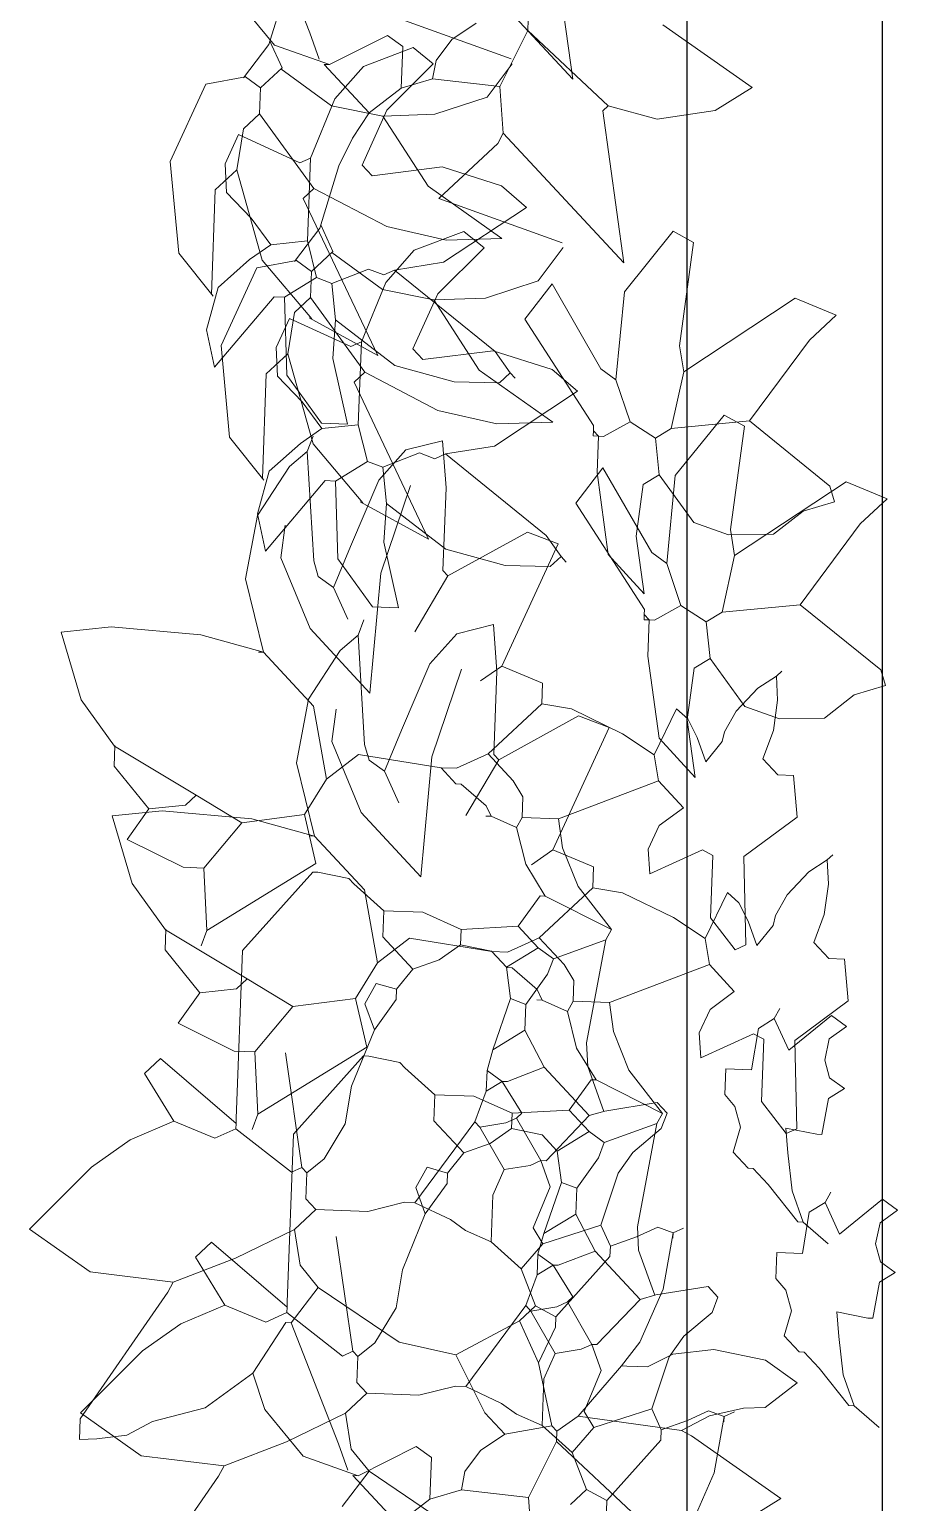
# Model space of a CAD drawing. Header units: millimetres. Extents: x 2667 to 2848, y -1 to 1765.
# Drawn here: x 2814.565 to 2815.009, y 1727.381 to 1728.135 of the extents above; entities that cross this region are included whole.
import ezdxf

# ---------------------------------------------------------------- set-up
doc = ezdxf.new("R2010")
doc.units = ezdxf.units.MM
doc.layers.add('PROIEZIONI', color=145, linetype='Continuous')
doc.layers.add('VERDE_giardino', color=74, linetype='Continuous', lineweight=9)

msp = doc.modelspace()

# ---------------------------------------------------------------- linework, layer by layer
at = {"layer": 'PROIEZIONI'}
for p, q in [((2814.90139, 1744.90356), (2814.90139, 1727.16743)), ((2815.00139, 1744.90356), (2815.00139, 1727.16743)), ((2814.90139, 1736.7425), (2814.90139, 1719.00637)), ((2815.00139, 1736.7425), (2815.00139, 1719.00637))]:
    msp.add_line(p, q, dxfattribs=at)
at = {"layer": 'VERDE_giardino'}
for p, q in [((2814.68427, 1728.19495), (2814.70855, 1728.13303)), ((2814.84312, 1728.10932), (2814.83231, 1728.18704)), ((2814.78147, 1728.17563), (2814.84312, 1728.10932)), ((2814.6974, 1728.15891), (2814.68756, 1728.1271)), ((2814.69047, 1728.12679), (2814.67091, 1728.15065)), ((2814.81157, 1728.11968), (2814.74841, 1728.14233)), ((2814.79365, 1728.13789), (2814.78121, 1728.12957)), ((2814.80575, 1728.10561), (2814.82005, 1728.13427)), ((2814.82005, 1728.13427), (2814.82025, 1728.13958)), ((2814.82005, 1728.13427), (2814.86111, 1728.09563)), ((2814.88916, 1728.13706), (2814.93484, 1728.10508)), ((2814.68756, 1728.1271), (2814.67468, 1728.11002)), ((2814.6881, 1728.12884), (2814.69434, 1728.11512)), ((2814.71858, 1728.11674), (2814.69047, 1728.12679)), ((2814.70855, 1728.13303), (2814.71337, 1728.11959)), ((2814.71858, 1728.11674), (2814.74831, 1728.13158)), ((2814.74831, 1728.13158), (2814.75606, 1728.12599)), ((2814.78121, 1728.12957), (2814.77316, 1728.1189)), ((2814.76135, 1728.12546), (2814.73596, 1728.11587)), ((2814.75606, 1728.12599), (2814.75529, 1728.10479)), ((2814.77166, 1728.11713), (2814.76135, 1728.12546)), ((2814.77316, 1728.1189), (2814.77139, 1728.10951)), ((2814.69434, 1728.11512), (2814.68336, 1728.1049)), ((2814.71961, 1728.09571), (2814.69375, 1728.11469)), ((2814.71592, 1728.11684), (2814.73891, 1728.09212)), ((2814.71592, 1728.11684), (2814.71858, 1728.11674)), ((2814.73596, 1728.11587), (2814.72131, 1728.09934)), ((2814.74791, 1728.0935), (2814.77166, 1728.11713)), ((2814.79923, 1728.10012), (2814.81207, 1728.11716)), ((2814.65542, 1728.10677), (2814.63709, 1728.06714)), ((2814.65542, 1728.10677), (2814.6756, 1728.11049)), ((2814.6756, 1728.11049), (2814.68336, 1728.1049)), ((2814.68288, 1728.09165), (2814.68336, 1728.1049)), ((2814.73891, 1728.09212), (2814.75529, 1728.10479)), ((2814.75529, 1728.10479), (2814.77139, 1728.10951)), ((2814.77139, 1728.10951), (2814.80575, 1728.10561)), ((2814.80575, 1728.10561), (2814.80753, 1728.08166)), ((2814.93484, 1728.10508), (2814.91587, 1728.09324)), ((2814.72131, 1728.09934), (2814.70886, 1728.06899)), ((2814.77243, 1728.09138), (2814.79923, 1728.10012)), ((2814.67464, 1728.08399), (2814.68288, 1728.09165)), ((2814.68288, 1728.09165), (2814.71068, 1728.05348)), ((2814.74591, 1728.0904), (2814.71961, 1728.09571)), ((2814.73891, 1728.09212), (2814.73047, 1728.07916)), ((2814.73527, 1728.06538), (2814.74791, 1728.0935)), ((2814.74591, 1728.0904), (2814.77243, 1728.09138)), ((2814.76905, 1728.05456), (2814.74591, 1728.0904)), ((2814.85836, 1728.09307), (2814.86111, 1728.09563)), ((2814.86918, 1728.01535), (2814.85836, 1728.09307)), ((2814.88627, 1728.08888), (2814.86111, 1728.09563)), ((2814.91587, 1728.09324), (2814.88627, 1728.08888)), ((2814.67122, 1728.06288), (2814.67464, 1728.08399)), ((2814.80468, 1728.07645), (2814.80753, 1728.08166)), ((2814.80753, 1728.08166), (2814.86918, 1728.01535)), ((2814.67215, 1728.08095), (2814.66521, 1728.06605)), ((2814.67215, 1728.08095), (2814.70347, 1728.06653)), ((2814.73047, 1728.07916), (2814.72345, 1728.06494)), ((2814.77447, 1728.04836), (2814.80468, 1728.07645)), ((2814.63709, 1728.06714), (2814.6415, 1728.02031)), ((2814.66521, 1728.06605), (2814.66595, 1728.0514)), ((2814.70347, 1728.06653), (2814.70886, 1728.06899)), ((2814.70732, 1728.02659), (2814.70886, 1728.06899)), ((2814.66022, 1728.05267), (2814.67122, 1728.06288)), ((2814.68415, 1728.01681), (2814.67122, 1728.06288)), ((2814.72345, 1728.06494), (2814.71361, 1728.03313)), ((2814.73527, 1728.06538), (2814.74038, 1728.05988)), ((2814.77622, 1728.06444), (2814.74038, 1728.05988)), ((2814.80654, 1728.05482), (2814.77622, 1728.06444)), ((2814.65827, 1727.99915), (2814.66022, 1728.05267)), ((2814.66595, 1728.0514), (2814.67856, 1728.03825)), ((2814.71068, 1728.05348), (2814.70518, 1728.04837)), ((2814.71068, 1728.05348), (2814.74792, 1728.03394)), ((2814.80678, 1728.0279), (2814.76905, 1728.05456)), ((2814.8194, 1728.04374), (2814.80654, 1728.05482)), ((2814.70518, 1728.04837), (2814.74329, 1727.96808)), ((2814.83762, 1728.0257), (2814.77447, 1728.04836)), ((2814.77699, 1728.01567), (2814.8194, 1728.04373)), ((2814.67856, 1728.03825), (2814.68867, 1728.02462)), ((2814.71361, 1728.03313), (2814.70073, 1728.01605)), ((2814.71415, 1728.03487), (2814.7204, 1728.02114)), ((2814.74792, 1728.03394), (2814.77823, 1728.027)), ((2814.7874, 1728.03149), (2814.76201, 1728.0219)), ((2814.79771, 1728.02315), (2814.7874, 1728.03149)), ((2814.86945, 1728.00059), (2814.89446, 1728.03152)), ((2814.89446, 1728.03152), (2814.90487, 1728.02584)), ((2814.68867, 1728.02462), (2814.67778, 1728.01705)), ((2814.68867, 1728.02462), (2814.70732, 1728.02659)), ((2814.70732, 1728.02659), (2814.71195, 1728.00785)), ((2814.7204, 1728.02114), (2814.70941, 1728.01092)), ((2814.76201, 1728.0219), (2814.74737, 1728.00537)), ((2814.77396, 1727.99953), (2814.79771, 1728.02315)), ((2814.77823, 1728.027), (2814.80678, 1728.0279)), ((2814.82528, 1728.00615), (2814.83812, 1728.02318)), ((2814.90487, 1728.02584), (2814.89764, 1727.97303)), ((2814.6415, 1728.02031), (2814.65903, 1727.99828)), ((2814.67778, 1728.01705), (2814.66163, 1728.00281)), ((2814.68148, 1728.0128), (2814.70166, 1728.01652)), ((2814.70954, 1727.98672), (2814.68415, 1728.01681)), ((2814.70166, 1728.01652), (2814.70941, 1728.01092)), ((2814.74566, 1728.00174), (2814.7198, 1728.02072)), ((2814.75189, 1728.01169), (2814.77699, 1728.01567)), ((2814.68148, 1728.0128), (2814.66315, 1727.97317)), ((2814.69566, 1727.99782), (2814.71195, 1728.00785)), ((2814.70893, 1727.99768), (2814.70941, 1728.01092)), ((2814.71195, 1728.00785), (2814.7198, 1728.0049)), ((2814.7198, 1728.0049), (2814.73864, 1728.01218)), ((2814.73864, 1728.01218), (2814.74649, 1728.00924)), ((2814.74649, 1728.00924), (2814.75189, 1728.01169)), ((2814.75189, 1728.01169), (2814.80345, 1727.97001)), ((2814.79848, 1727.9974), (2814.82528, 1728.00615)), ((2814.66163, 1728.00281), (2814.65573, 1727.98109)), ((2814.7198, 1728.0049), (2814.72177, 1727.98626)), ((2814.74737, 1728.00537), (2814.73492, 1727.97501)), ((2814.77196, 1727.99643), (2814.74566, 1728.00174)), ((2814.76133, 1727.9714), (2814.77396, 1727.99953)), ((2814.81852, 1727.98652), (2814.83244, 1728.0046)), ((2814.83244, 1728.0046), (2814.85741, 1727.96122)), ((2814.86516, 1727.95564), (2814.86945, 1728.00059)), ((2814.65986, 1727.96198), (2814.69035, 1727.99801)), ((2814.69035, 1727.99801), (2814.69566, 1727.99782)), ((2814.69566, 1727.99782), (2814.69686, 1727.95797)), ((2814.70069, 1727.99002), (2814.70893, 1727.99768)), ((2814.70893, 1727.99768), (2814.73673, 1727.95951)), ((2814.77196, 1727.99643), (2814.79848, 1727.9974)), ((2814.7951, 1727.96058), (2814.77196, 1727.99643)), ((2814.89981, 1727.95968), (2814.95691, 1727.9974)), ((2814.95691, 1727.9974), (2814.97782, 1727.98868)), ((2814.6982, 1727.98697), (2814.69126, 1727.97207)), ((2814.69727, 1727.96891), (2814.70069, 1727.99002)), ((2814.6982, 1727.98697), (2814.72952, 1727.97256)), ((2814.70827, 1727.98723), (2814.74329, 1727.96808)), ((2814.72177, 1727.98625), (2814.72031, 1727.96655)), ((2814.72177, 1727.98625), (2814.75209, 1727.96296)), ((2814.81852, 1727.98652), (2814.85369, 1727.93217)), ((2814.96409, 1727.97592), (2814.97782, 1727.98868)), ((2814.65573, 1727.98109), (2814.65986, 1727.96198)), ((2814.93339, 1727.93457), (2814.96409, 1727.97592)), ((2814.66315, 1727.97317), (2814.66755, 1727.92634)), ((2814.68628, 1727.9587), (2814.69727, 1727.96891)), ((2814.69126, 1727.97207), (2814.692, 1727.95742)), ((2814.7102, 1727.92284), (2814.69727, 1727.96891)), ((2814.72952, 1727.97256), (2814.73492, 1727.97501)), ((2814.73337, 1727.93261), (2814.73492, 1727.97501)), ((2814.76133, 1727.9714), (2814.76643, 1727.96591)), ((2814.80227, 1727.97047), (2814.76643, 1727.96591)), ((2814.83259, 1727.96084), (2814.80227, 1727.97047)), ((2814.80345, 1727.97001), (2814.81101, 1727.95912)), ((2814.89764, 1727.97303), (2814.89981, 1727.95968)), ((2814.72031, 1727.96655), (2814.72779, 1727.93296)), ((2814.75209, 1727.96296), (2814.78242, 1727.95454)), ((2814.83283, 1727.93393), (2814.7951, 1727.96058)), ((2814.84545, 1727.94976), (2814.83259, 1727.96084)), ((2814.85741, 1727.96122), (2814.86516, 1727.95564)), ((2814.68433, 1727.90518), (2814.68628, 1727.9587)), ((2814.692, 1727.95742), (2814.70461, 1727.94427)), ((2814.69686, 1727.95797), (2814.71454, 1727.93344)), ((2814.73673, 1727.95951), (2814.73124, 1727.9544)), ((2814.73124, 1727.9544), (2814.76934, 1727.87411)), ((2814.73673, 1727.95951), (2814.77398, 1727.93996)), ((2814.78242, 1727.95454), (2814.80552, 1727.95401)), ((2814.80552, 1727.95401), (2814.81101, 1727.95912)), ((2814.81101, 1727.95912), (2814.81357, 1727.95638)), ((2814.86516, 1727.95564), (2814.87234, 1727.93414)), ((2814.89344, 1727.93072), (2814.89981, 1727.95968)), ((2814.80305, 1727.92169), (2814.84546, 1727.94976)), ((2814.70461, 1727.94427), (2814.71473, 1727.93064)), ((2814.77398, 1727.93996), (2814.80428, 1727.93302)), ((2814.71473, 1727.93064), (2814.70384, 1727.92308)), ((2814.71454, 1727.93344), (2814.72779, 1727.93296)), ((2814.71473, 1727.93064), (2814.73337, 1727.93261)), ((2814.73337, 1727.93261), (2814.738, 1727.91387)), ((2814.80428, 1727.93302), (2814.83283, 1727.93393)), ((2814.85359, 1727.92952), (2814.85369, 1727.93217)), ((2814.8588, 1727.92668), (2814.87234, 1727.93414)), ((2814.87234, 1727.93414), (2814.8853, 1727.92571)), ((2814.8853, 1727.92571), (2814.89344, 1727.93072)), ((2814.89344, 1727.93072), (2814.93339, 1727.93457)), ((2814.89551, 1727.90662), (2814.92052, 1727.93755)), ((2814.92052, 1727.93755), (2814.93092, 1727.93187)), ((2814.93092, 1727.93187), (2814.9237, 1727.87905)), ((2814.93339, 1727.93457), (2814.97464, 1727.90122)), ((2814.66755, 1727.92634), (2814.68508, 1727.90431)), ((2814.70384, 1727.92308), (2814.68768, 1727.90884)), ((2814.70725, 1727.91893), (2814.71019, 1727.92678)), ((2814.77645, 1727.92437), (2814.7577, 1727.91975)), ((2814.77823, 1727.90042), (2814.77645, 1727.92437)), ((2814.85349, 1727.92687), (2814.85359, 1727.92952)), ((2814.85349, 1727.92687), (2814.85615, 1727.92677)), ((2814.85359, 1727.92952), (2814.85615, 1727.92677)), ((2814.85615, 1727.92677), (2814.85547, 1727.90822)), ((2814.85615, 1727.92677), (2814.8588, 1727.92668)), ((2814.8853, 1727.92571), (2814.88728, 1727.90706)), ((2814.69808, 1727.91122), (2814.70725, 1727.91893)), ((2814.70725, 1727.91893), (2814.71053, 1727.86308)), ((2814.73559, 1727.89275), (2814.7102, 1727.92284)), ((2814.74388, 1727.90433), (2814.7577, 1727.91975)), ((2814.74585, 1727.91093), (2814.76469, 1727.9182)), ((2814.76469, 1727.9182), (2814.77255, 1727.91526)), ((2814.77255, 1727.91526), (2814.77794, 1727.91772)), ((2814.77794, 1727.91772), (2814.8295, 1727.87603)), ((2814.77795, 1727.91772), (2814.80305, 1727.92169)), ((2814.68768, 1727.90884), (2814.68178, 1727.88712)), ((2814.68185, 1727.88622), (2814.69808, 1727.91122)), ((2814.72171, 1727.90384), (2814.738, 1727.91387)), ((2814.738, 1727.91387), (2814.74585, 1727.91093)), ((2814.74585, 1727.91093), (2814.74782, 1727.89228)), ((2814.84457, 1727.89255), (2814.8585, 1727.91062)), ((2814.86113, 1727.86629), (2814.85547, 1727.90822)), ((2814.8585, 1727.91062), (2814.88346, 1727.86725)), ((2814.68591, 1727.868), (2814.71641, 1727.90404)), ((2814.71641, 1727.90404), (2814.72171, 1727.90384)), ((2814.72171, 1727.90384), (2814.72291, 1727.864)), ((2814.72937, 1727.87035), (2814.74388, 1727.90433)), ((2814.76008, 1727.90153), (2814.74487, 1727.85673)), ((2814.77668, 1727.85802), (2814.77823, 1727.90042)), ((2814.87551, 1727.87565), (2814.87913, 1727.90205)), ((2814.87913, 1727.90205), (2814.88728, 1727.90706)), ((2814.88728, 1727.90706), (2814.90496, 1727.88254)), ((2814.89122, 1727.86166), (2814.89551, 1727.90662)), ((2814.92586, 1727.8657), (2814.98296, 1727.90343)), ((2814.97464, 1727.90122), (2814.977, 1727.89318)), ((2814.98296, 1727.90343), (2815.00388, 1727.89471)), ((2814.73432, 1727.89326), (2814.76934, 1727.87411)), ((2814.9609, 1727.88846), (2814.977, 1727.89318)), ((2814.99014, 1727.88194), (2815.00388, 1727.89471)), ((2814.67568, 1727.85374), (2814.68185, 1727.88622)), ((2814.68178, 1727.88712), (2814.68591, 1727.868)), ((2814.74782, 1727.89228), (2814.74636, 1727.87258)), ((2814.74783, 1727.89228), (2814.77814, 1727.86898)), ((2814.84457, 1727.89255), (2814.87974, 1727.8382)), ((2814.94576, 1727.87661), (2814.9609, 1727.88846)), ((2814.69369, 1727.86454), (2814.69599, 1727.88119)), ((2814.90496, 1727.88254), (2814.92277, 1727.87623)), ((2814.9237, 1727.87905), (2814.92586, 1727.8657)), ((2814.95944, 1727.8406), (2814.99014, 1727.88194)), ((2814.72064, 1727.84945), (2814.72937, 1727.87035)), ((2814.74636, 1727.87258), (2814.75384, 1727.83898)), ((2814.77923, 1727.85527), (2814.81986, 1727.87768)), ((2814.80675, 1727.80915), (2814.83557, 1727.87179)), ((2814.83557, 1727.87179), (2814.81986, 1727.87768)), ((2814.8295, 1727.87603), (2814.83707, 1727.86515)), ((2814.87551, 1727.87565), (2814.87954, 1727.84612)), ((2814.92277, 1727.87623), (2814.94576, 1727.87661)), ((2814.70877, 1727.82836), (2814.69369, 1727.86454)), ((2814.71053, 1727.86308), (2814.71289, 1727.85503)), ((2814.72291, 1727.864), (2814.7406, 1727.83947)), ((2814.77814, 1727.86898), (2814.80848, 1727.86056)), ((2814.83157, 1727.86004), (2814.83707, 1727.86515)), ((2814.83707, 1727.86515), (2814.83962, 1727.8624)), ((2814.87954, 1727.84612), (2814.86113, 1727.86629)), ((2814.88346, 1727.86725), (2814.89122, 1727.86166)), ((2814.91949, 1727.83675), (2814.92586, 1727.8657)), ((2814.74487, 1727.85673), (2814.73924, 1727.7954)), ((2814.77923, 1727.85527), (2814.76227, 1727.8267)), ((2814.77923, 1727.85527), (2814.77668, 1727.85802)), ((2814.80848, 1727.86056), (2814.83157, 1727.86004)), ((2814.89122, 1727.86166), (2814.89839, 1727.84017)), ((2814.67568, 1727.85374), (2814.68494, 1727.81624)), ((2814.71289, 1727.85503), (2814.72064, 1727.84945)), ((2814.72064, 1727.84945), (2814.72801, 1727.83326)), ((2814.88485, 1727.8327), (2814.89839, 1727.84017)), ((2814.89839, 1727.84017), (2814.91135, 1727.83174)), ((2814.91949, 1727.83675), (2814.95944, 1727.8406)), ((2814.95944, 1727.8406), (2815.00069, 1727.80725)), ((2814.73331, 1727.82495), (2814.73624, 1727.83281)), ((2814.7406, 1727.83947), (2814.75384, 1727.83898)), ((2814.87955, 1727.8329), (2814.87964, 1727.83554)), ((2814.87955, 1727.8329), (2814.8822, 1727.8328)), ((2814.87964, 1727.83554), (2814.87974, 1727.8382)), ((2814.87964, 1727.83554), (2814.8822, 1727.8328)), ((2814.8822, 1727.8328), (2814.88153, 1727.81425)), ((2814.8822, 1727.8328), (2814.88485, 1727.8327)), ((2814.91135, 1727.83174), (2814.91949, 1727.83675)), ((2814.58137, 1727.82652), (2814.607, 1727.82924)), ((2814.5916, 1727.79202), (2814.58137, 1727.82652)), ((2814.607, 1727.82924), (2814.65281, 1727.82513)), ((2814.65281, 1727.82513), (2814.68494, 1727.81624)), ((2814.73924, 1727.7954), (2814.70877, 1727.82836)), ((2814.76993, 1727.81035), (2814.78375, 1727.82577)), ((2814.8025, 1727.83039), (2814.78375, 1727.82577)), ((2814.80428, 1727.80644), (2814.8025, 1727.83039)), ((2814.91135, 1727.83174), (2814.91333, 1727.81309)), ((2814.72413, 1727.81725), (2814.73331, 1727.82495)), ((2814.73331, 1727.82495), (2814.73658, 1727.7691)), ((2814.68494, 1727.81624), (2814.68228, 1727.81634)), ((2814.68494, 1727.81624), (2814.71047, 1727.78878)), ((2814.7079, 1727.79225), (2814.72413, 1727.81725)), ((2814.75542, 1727.77638), (2814.76993, 1727.81035)), ((2814.88718, 1727.77231), (2814.88153, 1727.81425)), ((2814.90519, 1727.80808), (2814.91333, 1727.81309)), ((2814.91333, 1727.81309), (2814.93101, 1727.78856)), ((2814.78613, 1727.80755), (2814.77092, 1727.76276)), ((2814.80675, 1727.80915), (2814.79586, 1727.80159)), ((2814.80274, 1727.76404), (2814.80428, 1727.80644)), ((2814.80675, 1727.80915), (2814.82766, 1727.80043)), ((2814.90157, 1727.78167), (2814.90519, 1727.80808)), ((2814.94721, 1727.80404), (2814.93779, 1727.79793)), ((2814.94721, 1727.80404), (2814.94996, 1727.80659)), ((2814.94777, 1727.79172), (2814.94721, 1727.80404)), ((2815.00069, 1727.80725), (2815.00305, 1727.7992)), ((2814.82766, 1727.80043), (2814.82728, 1727.78983)), ((2814.93779, 1727.79793), (2814.92663, 1727.78615)), ((2814.98695, 1727.79449), (2815.00305, 1727.7992)), ((2814.60861, 1727.76825), (2814.5916, 1727.79202)), ((2814.70174, 1727.75976), (2814.7079, 1727.79225)), ((2814.71047, 1727.78878), (2814.71707, 1727.75138)), ((2814.7998, 1727.76429), (2814.82728, 1727.78983)), ((2814.84242, 1727.78727), (2814.82728, 1727.78983)), ((2814.93101, 1727.78856), (2814.94882, 1727.78225)), ((2814.94568, 1727.7762), (2814.94777, 1727.79172)), ((2814.97181, 1727.78263), (2814.98695, 1727.79449)), ((2814.71974, 1727.77056), (2814.72205, 1727.78721)), ((2814.80529, 1727.7613), (2814.84591, 1727.7837)), ((2814.86851, 1727.77462), (2814.84242, 1727.78727)), ((2814.86162, 1727.77782), (2814.84591, 1727.7837)), ((2814.88471, 1727.76386), (2814.89618, 1727.78732)), ((2814.90198, 1727.78218), (2814.89618, 1727.78732)), ((2814.90157, 1727.78167), (2814.90559, 1727.75214)), ((2814.90674, 1727.77274), (2814.90198, 1727.78218)), ((2814.92663, 1727.78615), (2814.92063, 1727.77565)), ((2814.94882, 1727.78225), (2814.97181, 1727.78263)), ((2814.7467, 1727.75547), (2814.75542, 1727.77638)), ((2814.8328, 1727.71518), (2814.86162, 1727.77782)), ((2814.88471, 1727.76386), (2814.86851, 1727.77462)), ((2814.90559, 1727.75214), (2814.88718, 1727.77231)), ((2814.91111, 1727.76024), (2814.90674, 1727.77274)), ((2814.92063, 1727.77565), (2814.91945, 1727.77055)), ((2814.94036, 1727.76183), (2814.94568, 1727.7762)), ((2814.60851, 1727.758), (2814.60889, 1727.7686)), ((2814.65043, 1727.7432), (2814.60861, 1727.76825)), ((2814.73483, 1727.73438), (2814.71974, 1727.77056)), ((2814.73658, 1727.7691), (2814.73894, 1727.76106)), ((2814.91945, 1727.77055), (2814.91111, 1727.76024)), ((2814.62629, 1727.73612), (2814.60851, 1727.758)), ((2814.70174, 1727.75976), (2814.71099, 1727.72227)), ((2814.71707, 1727.75138), (2814.73345, 1727.76406)), ((2814.77566, 1727.75721), (2814.73345, 1727.76406)), ((2814.73894, 1727.76106), (2814.7467, 1727.75547)), ((2814.77092, 1727.76276), (2814.7653, 1727.70142)), ((2814.77566, 1727.75721), (2814.78332, 1727.74897)), ((2814.77566, 1727.75721), (2814.78361, 1727.75692)), ((2814.78361, 1727.75692), (2814.7998, 1727.76429)), ((2814.80529, 1727.7613), (2814.78832, 1727.73272)), ((2814.7998, 1727.76429), (2814.81257, 1727.75056)), ((2814.80529, 1727.7613), (2814.80274, 1727.76404)), ((2814.88471, 1727.76386), (2814.88687, 1727.75051)), ((2814.94803, 1727.75359), (2814.94036, 1727.76183)), ((2814.71707, 1727.75138), (2814.7058, 1727.73322)), ((2814.7467, 1727.75547), (2814.75407, 1727.73928)), ((2814.81257, 1727.75056), (2814.81759, 1727.74242)), ((2814.83575, 1727.73114), (2814.88687, 1727.75051)), ((2814.88687, 1727.75051), (2814.89965, 1727.73677)), ((2814.95598, 1727.7533), (2814.94803, 1727.75359)), ((2814.95598, 1727.7533), (2814.95785, 1727.732)), ((2814.64493, 1727.73809), (2814.65043, 1727.7432)), ((2814.65043, 1727.7432), (2814.6738, 1727.72908)), ((2814.78332, 1727.74897), (2814.78598, 1727.74887)), ((2814.78598, 1727.74887), (2814.79884, 1727.73779)), ((2814.81759, 1727.74242), (2814.8172, 1727.73181)), ((2814.60742, 1727.73254), (2814.63306, 1727.73526)), ((2814.62629, 1727.73612), (2814.6151, 1727.7206)), ((2814.62629, 1727.73612), (2814.64493, 1727.73809)), ((2814.63306, 1727.73526), (2814.67886, 1727.73116)), ((2814.79884, 1727.73779), (2814.8013, 1727.73239)), ((2814.89965, 1727.73677), (2814.88722, 1727.72763)), ((2814.61766, 1727.69805), (2814.60742, 1727.73254)), ((2814.65437, 1727.7059), (2814.6738, 1727.72908)), ((2814.6738, 1727.72908), (2814.7058, 1727.73322)), ((2814.67886, 1727.73116), (2814.71099, 1727.72227)), ((2814.7058, 1727.73322), (2814.71162, 1727.70832)), ((2814.7653, 1727.70142), (2814.73483, 1727.73438)), ((2814.79864, 1727.73249), (2814.8013, 1727.73239)), ((2814.8013, 1727.73239), (2814.81435, 1727.72661)), ((2814.81435, 1727.72661), (2814.8172, 1727.73181)), ((2814.8172, 1727.73181), (2814.83575, 1727.73114)), ((2814.83779, 1727.71627), (2814.83575, 1727.73114)), ((2814.88722, 1727.72763), (2814.88168, 1727.71565)), ((2814.95785, 1727.732), (2814.93058, 1727.71176)), ((2814.6151, 1727.7206), (2814.64378, 1727.70629)), ((2814.71099, 1727.72227), (2814.70834, 1727.72237)), ((2814.71099, 1727.72227), (2814.73652, 1727.6948)), ((2814.81435, 1727.72661), (2814.81898, 1727.70786)), ((2814.8328, 1727.71518), (2814.82191, 1727.70762)), ((2814.8328, 1727.71518), (2814.85372, 1727.70646)), ((2814.84575, 1727.69648), (2814.83779, 1727.71627)), ((2814.88168, 1727.71565), (2814.88249, 1727.7029)), ((2814.88249, 1727.7029), (2814.90947, 1727.71519)), ((2814.90947, 1727.71519), (2814.91468, 1727.71234)), ((2814.91468, 1727.71234), (2814.91352, 1727.68054)), ((2814.97327, 1727.71006), (2814.97601, 1727.71261)), ((2814.64378, 1727.70629), (2814.65437, 1727.7059)), ((2814.65437, 1727.7059), (2814.65587, 1727.674)), ((2814.65587, 1727.674), (2814.71162, 1727.70832)), ((2814.81898, 1727.70786), (2814.829, 1727.69158)), ((2814.85372, 1727.70646), (2814.85333, 1727.69586)), ((2814.93058, 1727.71176), (2814.93158, 1727.66661)), ((2814.97327, 1727.71006), (2814.96384, 1727.70396)), ((2814.97383, 1727.69774), (2814.97327, 1727.71006)), ((2814.63466, 1727.67428), (2814.61766, 1727.69805)), ((2814.71003, 1727.70387), (2814.67407, 1727.66378)), ((2814.71268, 1727.70378), (2814.71003, 1727.70387)), ((2814.71268, 1727.70378), (2814.72849, 1727.70055)), ((2814.72849, 1727.70055), (2814.73104, 1727.69781)), ((2814.73104, 1727.69781), (2814.74646, 1727.68397)), ((2814.96384, 1727.70396), (2814.95269, 1727.69218)), ((2814.97173, 1727.68222), (2814.97383, 1727.69774)), ((2814.73652, 1727.6948), (2814.74312, 1727.65741)), ((2814.81517, 1727.67616), (2814.82635, 1727.69167)), ((2814.82586, 1727.67032), (2814.85333, 1727.69586)), ((2814.82635, 1727.69167), (2814.829, 1727.69158)), ((2814.829, 1727.69158), (2814.86288, 1727.67442)), ((2814.86288, 1727.67442), (2814.84575, 1727.69648)), ((2814.86847, 1727.6933), (2814.85333, 1727.69586)), ((2814.89456, 1727.68065), (2814.86847, 1727.6933)), ((2814.91076, 1727.66988), (2814.92223, 1727.69335)), ((2814.92803, 1727.6882), (2814.92223, 1727.69335)), ((2814.95269, 1727.69218), (2814.94669, 1727.68167)), ((2814.74646, 1727.68397), (2814.74598, 1727.67072)), ((2814.74646, 1727.68397), (2814.76637, 1727.68329)), ((2814.76637, 1727.68329), (2814.78592, 1727.67457)), ((2814.93279, 1727.67877), (2814.92803, 1727.6882)), ((2814.96642, 1727.66785), (2814.97173, 1727.68222)), ((2814.63456, 1727.66402), (2814.63494, 1727.67462)), ((2814.78563, 1727.66662), (2814.78592, 1727.67457)), ((2814.78592, 1727.67457), (2814.81517, 1727.67616)), ((2814.81517, 1727.67616), (2814.82539, 1727.66517)), ((2814.86003, 1727.66922), (2814.86288, 1727.67442)), ((2814.91076, 1727.66988), (2814.89456, 1727.68065)), ((2814.91352, 1727.68054), (2814.92619, 1727.66415)), ((2814.93717, 1727.66626), (2814.93279, 1727.67877)), ((2814.9455, 1727.67658), (2814.93717, 1727.66626)), ((2814.94669, 1727.68167), (2814.9455, 1727.67658)), ((2814.67648, 1727.64923), (2814.63466, 1727.67428)), ((2814.65587, 1727.674), (2814.65293, 1727.66615)), ((2814.74312, 1727.65741), (2814.75951, 1727.67008)), ((2814.74598, 1727.67072), (2814.7613, 1727.65424)), ((2814.80172, 1727.66324), (2814.75951, 1727.67008)), ((2814.80967, 1727.66295), (2814.82586, 1727.67032)), ((2814.82586, 1727.67032), (2814.83863, 1727.65659)), ((2814.83314, 1727.65958), (2814.86003, 1727.66922)), ((2814.86003, 1727.66922), (2814.85015, 1727.6165)), ((2814.91076, 1727.66988), (2814.91293, 1727.65653)), ((2814.97408, 1727.65961), (2814.96642, 1727.66785)), ((2814.65234, 1727.64214), (2814.63456, 1727.66402)), ((2814.67407, 1727.66378), (2814.67094, 1727.57792)), ((2814.77474, 1727.65906), (2814.78563, 1727.66662)), ((2814.78563, 1727.66662), (2814.80144, 1727.6634)), ((2814.80144, 1727.6634), (2814.8091, 1727.65515)), ((2814.80172, 1727.66324), (2814.80938, 1727.655)), ((2814.80172, 1727.66324), (2814.80967, 1727.66295)), ((2814.8091, 1727.65515), (2814.82539, 1727.66517)), ((2814.82539, 1727.66517), (2814.83314, 1727.65958)), ((2814.83021, 1727.65173), (2814.83314, 1727.65958)), ((2814.92619, 1727.66415), (2814.93158, 1727.66661)), ((2814.98203, 1727.65932), (2814.97408, 1727.65961)), ((2814.98203, 1727.65932), (2814.9839, 1727.63802)), ((2814.74312, 1727.65741), (2814.73185, 1727.63925)), ((2814.75296, 1727.64393), (2814.7613, 1727.65424)), ((2814.7613, 1727.65424), (2814.77474, 1727.65906)), ((2814.8091, 1727.65515), (2814.81117, 1727.63916)), ((2814.80938, 1727.655), (2814.81203, 1727.6549)), ((2814.81203, 1727.6549), (2814.82489, 1727.64382)), ((2814.83863, 1727.65659), (2814.84364, 1727.64844)), ((2814.8618, 1727.63716), (2814.91293, 1727.65653)), ((2814.91293, 1727.65653), (2814.9257, 1727.6428)), ((2814.67099, 1727.64412), (2814.67648, 1727.64923)), ((2814.67648, 1727.64923), (2814.69985, 1727.6351)), ((2814.73677, 1727.63656), (2814.74246, 1727.64696)), ((2814.74246, 1727.64696), (2814.75296, 1727.64393)), ((2814.81902, 1727.63621), (2814.83021, 1727.65173)), ((2814.84364, 1727.64844), (2814.84326, 1727.63784)), ((2814.65234, 1727.64214), (2814.64116, 1727.62663)), ((2814.65234, 1727.64214), (2814.67099, 1727.64412)), ((2814.69985, 1727.6351), (2814.73185, 1727.63925)), ((2814.73185, 1727.63925), (2814.73767, 1727.61435)), ((2814.74159, 1727.62311), (2814.75277, 1727.63863)), ((2814.75277, 1727.63863), (2814.75296, 1727.64393)), ((2814.80225, 1727.61294), (2814.81117, 1727.63916)), ((2814.81117, 1727.63916), (2814.81902, 1727.63621)), ((2814.8247, 1727.63851), (2814.82735, 1727.63842)), ((2814.82489, 1727.64382), (2814.82735, 1727.63842)), ((2814.82735, 1727.63842), (2814.84041, 1727.63264)), ((2814.84041, 1727.63264), (2814.84326, 1727.63784)), ((2814.84326, 1727.63784), (2814.8618, 1727.63716)), ((2814.86384, 1727.6223), (2814.8618, 1727.63716)), ((2814.9257, 1727.6428), (2814.91328, 1727.63366)), ((2814.9839, 1727.63802), (2814.95663, 1727.61779)), ((2814.68043, 1727.61193), (2814.69985, 1727.6351)), ((2814.74159, 1727.62311), (2814.73677, 1727.63656)), ((2814.81854, 1727.62297), (2814.81902, 1727.63621)), ((2814.84041, 1727.63264), (2814.84503, 1727.61389)), ((2814.91328, 1727.63366), (2814.90773, 1727.62167)), ((2814.94898, 1727.63414), (2814.94613, 1727.62893)), ((2814.95351, 1727.61274), (2814.97539, 1727.63051)), ((2814.97539, 1727.63051), (2814.98314, 1727.62493)), ((2814.64116, 1727.62663), (2814.66983, 1727.61231)), ((2814.72992, 1727.59435), (2814.74159, 1727.62311)), ((2814.80225, 1727.61294), (2814.81854, 1727.62297)), ((2814.81854, 1727.62297), (2814.82847, 1727.60402)), ((2814.8718, 1727.60251), (2814.86384, 1727.6223)), ((2814.90773, 1727.62167), (2814.90854, 1727.60892)), ((2814.93457, 1727.60282), (2814.93799, 1727.62392)), ((2814.93799, 1727.62392), (2814.94613, 1727.62893)), ((2814.94613, 1727.62893), (2814.95351, 1727.61274)), ((2814.97424, 1727.61853), (2814.98314, 1727.62493)), ((2814.68192, 1727.58003), (2814.73767, 1727.61435)), ((2814.85015, 1727.6165), (2814.85072, 1727.60445)), ((2814.90854, 1727.60892), (2814.93552, 1727.62121)), ((2814.93552, 1727.62121), (2814.94073, 1727.61836)), ((2814.94073, 1727.61836), (2814.93957, 1727.58656)), ((2814.95663, 1727.61779), (2814.95764, 1727.57264)), ((2814.97195, 1727.60774), (2814.97424, 1727.61853)), ((2814.62401, 1727.60086), (2814.63225, 1727.60852)), ((2814.63225, 1727.60852), (2814.67085, 1727.57527)), ((2814.66983, 1727.61231), (2814.68043, 1727.61193)), ((2814.68043, 1727.61193), (2814.68192, 1727.58003)), ((2814.70452, 1727.55281), (2814.69605, 1727.61151)), ((2814.73608, 1727.6099), (2814.70013, 1727.56981)), ((2814.73874, 1727.6098), (2814.73608, 1727.6099)), ((2814.73874, 1727.6098), (2814.75454, 1727.60657)), ((2814.75454, 1727.60657), (2814.75709, 1727.60383)), ((2814.79922, 1727.60244), (2814.80225, 1727.61294)), ((2814.84503, 1727.61389), (2814.85505, 1727.5976)), ((2814.97446, 1727.59858), (2814.97195, 1727.60774)), ((2814.63904, 1727.57643), (2814.62401, 1727.60086)), ((2814.75709, 1727.60383), (2814.77251, 1727.59)), ((2814.79883, 1727.59184), (2814.79922, 1727.60244)), ((2814.79922, 1727.60244), (2814.80697, 1727.59684)), ((2814.80962, 1727.59675), (2814.82847, 1727.60402)), ((2814.82847, 1727.60402), (2814.85145, 1727.5793)), ((2814.85072, 1727.60445), (2814.85891, 1727.58148)), ((2814.88893, 1727.58045), (2814.8718, 1727.60251)), ((2814.92083, 1727.59004), (2814.92132, 1727.6033)), ((2814.92132, 1727.6033), (2814.93457, 1727.60282)), ((2814.72992, 1727.59435), (2814.72668, 1727.57506)), ((2814.79295, 1727.57613), (2814.79883, 1727.59184)), ((2814.79883, 1727.59184), (2814.80697, 1727.59684)), ((2814.80697, 1727.59684), (2814.81699, 1727.58056)), ((2814.80697, 1727.59684), (2814.80962, 1727.59675)), ((2814.84123, 1727.58218), (2814.8524, 1727.5977)), ((2814.8524, 1727.5977), (2814.85505, 1727.5976)), ((2814.85505, 1727.5976), (2814.88893, 1727.58045)), ((2814.97384, 1727.58811), (2814.98198, 1727.59313)), ((2814.98198, 1727.59313), (2814.97446, 1727.59858)), ((2814.77251, 1727.59), (2814.77203, 1727.57674)), ((2814.77251, 1727.59), (2814.79242, 1727.58932)), ((2814.79242, 1727.58932), (2814.81198, 1727.5806)), ((2814.8595, 1727.58167), (2814.88619, 1727.586)), ((2814.88619, 1727.586), (2814.8913, 1727.58051)), ((2814.92596, 1727.58403), (2814.92083, 1727.59004)), ((2814.92891, 1727.57349), (2814.92596, 1727.58403)), ((2814.93957, 1727.58656), (2814.95225, 1727.57018)), ((2814.97052, 1727.56966), (2814.97384, 1727.58811)), ((2814.61659, 1727.56689), (2814.63904, 1727.57643)), ((2814.63904, 1727.57643), (2814.65996, 1727.56771)), ((2814.67085, 1727.57527), (2814.67094, 1727.57792)), ((2814.68192, 1727.58003), (2814.67898, 1727.57217)), ((2814.77203, 1727.57674), (2814.78735, 1727.56026)), ((2814.80885, 1727.57555), (2814.81425, 1727.57801)), ((2814.81169, 1727.57265), (2814.81198, 1727.5806)), ((2814.81198, 1727.5806), (2814.84123, 1727.58218)), ((2814.81699, 1727.58056), (2814.81425, 1727.57801)), ((2814.81425, 1727.57801), (2814.82673, 1727.55632)), ((2814.82938, 1727.55622), (2814.85145, 1727.5793)), ((2814.84123, 1727.58218), (2814.85144, 1727.5712)), ((2814.85145, 1727.5793), (2814.8595, 1727.58167)), ((2814.88608, 1727.57525), (2814.88893, 1727.58045)), ((2814.8913, 1727.58051), (2814.88836, 1727.57265)), ((2814.65996, 1727.56771), (2814.67075, 1727.57262)), ((2814.67075, 1727.57262), (2814.67085, 1727.57527)), ((2814.67075, 1727.57262), (2814.69913, 1727.55036)), ((2814.70013, 1727.56981), (2814.697, 1727.48394)), ((2814.72668, 1727.57506), (2814.71582, 1727.55718)), ((2814.76225, 1727.53478), (2814.79295, 1727.57613)), ((2814.79295, 1727.57613), (2814.79551, 1727.57338)), ((2814.79551, 1727.57338), (2814.80885, 1727.57555)), ((2814.79551, 1727.57338), (2814.80798, 1727.5517)), ((2814.8008, 1727.56508), (2814.81169, 1727.57265)), ((2814.81169, 1727.57265), (2814.82749, 1727.56942)), ((2814.82749, 1727.56942), (2814.83515, 1727.56118)), ((2814.83515, 1727.56118), (2814.85144, 1727.5712)), ((2814.85144, 1727.5712), (2814.8592, 1727.56561)), ((2814.8592, 1727.56561), (2814.88608, 1727.57525)), ((2814.88836, 1727.57265), (2814.87382, 1727.56054)), ((2814.88608, 1727.57525), (2814.8762, 1727.52253)), ((2814.92507, 1727.5607), (2814.92891, 1727.57349)), ((2814.95206, 1727.57298), (2814.96786, 1727.56976)), ((2814.95312, 1727.56037), (2814.95206, 1727.57298)), ((2814.95225, 1727.57018), (2814.95764, 1727.57264)), ((2814.96786, 1727.56976), (2814.97052, 1727.56966)), ((2814.59694, 1727.55298), (2814.61659, 1727.56689)), ((2814.78735, 1727.56026), (2814.8008, 1727.56508)), ((2814.85626, 1727.55775), (2814.8592, 1727.56561)), ((2814.71582, 1727.55718), (2814.70708, 1727.55007)), ((2814.77901, 1727.54995), (2814.78735, 1727.56026)), ((2814.80798, 1727.5517), (2814.82133, 1727.55386)), ((2814.82133, 1727.55386), (2814.82673, 1727.55632)), ((2814.82673, 1727.55632), (2814.83154, 1727.54288)), ((2814.82673, 1727.55632), (2814.82938, 1727.55622)), ((2814.83515, 1727.56118), (2814.83722, 1727.54518)), ((2814.84507, 1727.54224), (2814.85626, 1727.55775)), ((2814.87382, 1727.56054), (2814.86631, 1727.54993)), ((2814.93018, 1727.55521), (2814.92507, 1727.5607)), ((2814.93018, 1727.55521), (2814.93274, 1727.55246)), ((2814.95526, 1727.5408), (2814.95312, 1727.56037)), ((2814.56514, 1727.52124), (2814.59694, 1727.55298)), ((2814.69913, 1727.55036), (2814.70452, 1727.55281)), ((2814.70452, 1727.55281), (2814.70708, 1727.55007)), ((2814.70708, 1727.55007), (2814.7066, 1727.53681)), ((2814.76282, 1727.54258), (2814.76851, 1727.55299)), ((2814.76851, 1727.55299), (2814.77901, 1727.54995)), ((2814.77882, 1727.54465), (2814.77901, 1727.54995)), ((2814.8022, 1727.53864), (2814.80798, 1727.5517)), ((2814.86631, 1727.54993), (2814.85737, 1727.52336)), ((2814.93274, 1727.55246), (2814.93538, 1727.55236)), ((2814.93538, 1727.55236), (2814.94304, 1727.54412)), ((2814.76764, 1727.52914), (2814.76282, 1727.54258)), ((2814.76764, 1727.52914), (2814.77882, 1727.54465)), ((2814.83154, 1727.54288), (2814.82282, 1727.52197)), ((2814.8283, 1727.51897), (2814.83722, 1727.54518)), ((2814.83722, 1727.54518), (2814.84507, 1727.54224)), ((2814.84459, 1727.52899), (2814.84507, 1727.54224)), ((2814.94304, 1727.54412), (2814.95827, 1727.52499)), ((2814.96092, 1727.52489), (2814.95526, 1727.5408)), ((2814.97504, 1727.54016), (2814.97219, 1727.53495)), ((2814.70072, 1727.5211), (2814.7117, 1727.53132)), ((2814.7066, 1727.53681), (2814.7117, 1727.53132)), ((2814.7117, 1727.53132), (2814.73821, 1727.53036)), ((2814.73821, 1727.53036), (2814.75695, 1727.53498)), ((2814.75695, 1727.53498), (2814.76225, 1727.53478)), ((2814.76225, 1727.53478), (2814.78051, 1727.52616)), ((2814.80133, 1727.51479), (2814.8022, 1727.53864)), ((2814.96404, 1727.52994), (2814.97219, 1727.53495)), ((2814.97219, 1727.53495), (2814.97956, 1727.51876)), ((2814.97956, 1727.51876), (2815.00144, 1727.53654)), ((2815.00144, 1727.53654), (2815.0092, 1727.53096)), ((2814.75598, 1727.50038), (2814.76764, 1727.52914)), ((2814.78051, 1727.52616), (2814.78827, 1727.52057)), ((2814.8283, 1727.51897), (2814.84459, 1727.52899)), ((2814.84459, 1727.52899), (2814.85452, 1727.51005)), ((2814.95827, 1727.52499), (2814.96092, 1727.52489)), ((2814.96062, 1727.50884), (2814.96404, 1727.52994)), ((2814.96092, 1727.52489), (2814.97378, 1727.51381)), ((2814.998, 1727.51376), (2815.00029, 1727.52456)), ((2815.00029, 1727.52456), (2815.0092, 1727.53096)), ((2814.59626, 1727.49939), (2814.56514, 1727.52124)), ((2814.70072, 1727.5211), (2814.67056, 1727.50643)), ((2814.70362, 1727.50279), (2814.70072, 1727.5211)), ((2814.73058, 1727.45884), (2814.7221, 1727.51753)), ((2814.78827, 1727.52057), (2814.80133, 1727.51479)), ((2814.82282, 1727.52197), (2814.82783, 1727.51382)), ((2814.82527, 1727.50846), (2814.8283, 1727.51897)), ((2814.82783, 1727.51382), (2814.85737, 1727.52336)), ((2814.85737, 1727.52336), (2814.86228, 1727.51257)), ((2814.86228, 1727.51257), (2814.87573, 1727.51739)), ((2814.87573, 1727.51739), (2814.88652, 1727.5223)), ((2814.8762, 1727.52253), (2814.87677, 1727.51047)), ((2814.88652, 1727.5223), (2814.89437, 1727.51936)), ((2814.88932, 1727.49061), (2814.89437, 1727.51936)), ((2814.89428, 1727.51671), (2814.89437, 1727.51936)), ((2814.89437, 1727.51936), (2814.89977, 1727.52181)), ((2814.65007, 1727.50689), (2814.65831, 1727.51455)), ((2814.65831, 1727.51455), (2814.6969, 1727.4813)), ((2814.80133, 1727.51479), (2814.81675, 1727.50095)), ((2814.81675, 1727.50095), (2814.82783, 1727.51382)), ((2814.83567, 1727.50277), (2814.85452, 1727.51005)), ((2814.85452, 1727.51005), (2814.8775, 1727.48533)), ((2814.86209, 1727.50726), (2814.86228, 1727.51257)), ((2814.87677, 1727.51047), (2814.88496, 1727.48751)), ((2814.94689, 1727.49607), (2814.94737, 1727.50932)), ((2814.94737, 1727.50932), (2814.96062, 1727.50884)), ((2815.00052, 1727.50461), (2814.998, 1727.51376)), ((2814.67056, 1727.50643), (2814.6387, 1727.49418)), ((2814.6651, 1727.48245), (2814.65007, 1727.50689)), ((2814.71291, 1727.49147), (2814.70362, 1727.50279)), ((2814.82488, 1727.49787), (2814.82527, 1727.50846)), ((2814.82488, 1727.49787), (2814.83303, 1727.50287)), ((2814.82527, 1727.50846), (2814.83303, 1727.50287)), ((2814.83303, 1727.50287), (2814.84305, 1727.48658)), ((2814.83303, 1727.50287), (2814.83567, 1727.50277)), ((2814.83443, 1727.47643), (2814.86209, 1727.50726)), ((2815.00804, 1727.49915), (2815.00052, 1727.50461)), ((2814.6387, 1727.49418), (2814.59626, 1727.49939)), ((2814.63586, 1727.48897), (2814.6387, 1727.49418)), ((2814.75598, 1727.50038), (2814.75273, 1727.48109)), ((2814.81675, 1727.50095), (2814.82403, 1727.48212)), ((2814.819, 1727.48216), (2814.82488, 1727.49787)), ((2814.95202, 1727.49005), (2814.94689, 1727.49607)), ((2814.99657, 1727.47569), (2814.99989, 1727.49414)), ((2814.99989, 1727.49414), (2815.00804, 1727.49915)), ((2814.59105, 1727.42427), (2814.63586, 1727.48897)), ((2814.69898, 1727.4734), (2814.71291, 1727.49147)), ((2814.71291, 1727.49147), (2814.75434, 1727.46342)), ((2814.84305, 1727.48658), (2814.8403, 1727.48403)), ((2814.8774, 1727.4634), (2814.88932, 1727.49061)), ((2814.8775, 1727.48533), (2814.88555, 1727.48769)), ((2814.88555, 1727.48769), (2814.91224, 1727.49202)), ((2814.91224, 1727.49202), (2814.91735, 1727.48653)), ((2814.91735, 1727.48653), (2814.91441, 1727.47868)), ((2814.95496, 1727.47952), (2814.95202, 1727.49005)), ((2814.64265, 1727.47291), (2814.6651, 1727.48245)), ((2814.6651, 1727.48245), (2814.68601, 1727.47373)), ((2814.68601, 1727.47373), (2814.6968, 1727.47865)), ((2814.6968, 1727.47865), (2814.6969, 1727.4813)), ((2814.6968, 1727.47865), (2814.72519, 1727.45638)), ((2814.6969, 1727.4813), (2814.697, 1727.48394)), ((2814.75273, 1727.48109), (2814.74187, 1727.4632)), ((2814.78831, 1727.44081), (2814.819, 1727.48216)), ((2814.81579, 1727.47445), (2814.82403, 1727.48212)), ((2814.819, 1727.48216), (2814.82156, 1727.4794)), ((2814.82156, 1727.4794), (2814.8349, 1727.48158)), ((2814.82156, 1727.4794), (2814.83403, 1727.45773)), ((2814.82403, 1727.48212), (2814.83443, 1727.47643)), ((2814.8349, 1727.48158), (2814.8403, 1727.48403)), ((2814.8403, 1727.48403), (2814.85278, 1727.46234)), ((2814.85543, 1727.46225), (2814.8775, 1727.48533)), ((2814.91441, 1727.47868), (2814.89987, 1727.46657)), ((2814.95113, 1727.46672), (2814.95496, 1727.47952)), ((2814.97811, 1727.47901), (2814.99392, 1727.47578)), ((2814.97918, 1727.4664), (2814.97811, 1727.47901)), ((2814.62299, 1727.45901), (2814.64265, 1727.47291)), ((2814.67947, 1727.44758), (2814.69633, 1727.4735)), ((2814.69633, 1727.4735), (2814.69898, 1727.4734)), ((2814.69898, 1727.4734), (2814.72326, 1727.41149)), ((2814.78331, 1727.45706), (2814.81579, 1727.47445)), ((2814.81579, 1727.47445), (2814.82561, 1727.45286)), ((2814.82561, 1727.45286), (2814.83424, 1727.47113)), ((2814.83424, 1727.47113), (2814.83443, 1727.47643)), ((2814.99392, 1727.47578), (2814.99657, 1727.47569)), ((2814.75434, 1727.46342), (2814.78331, 1727.45706)), ((2814.89987, 1727.46657), (2814.89236, 1727.45596)), ((2814.95624, 1727.46123), (2814.95113, 1727.46672)), ((2814.98131, 1727.44683), (2814.97918, 1727.4664)), ((2814.59119, 1727.42726), (2814.62299, 1727.45901)), ((2814.72519, 1727.45638), (2814.73058, 1727.45884)), ((2814.73058, 1727.45884), (2814.73314, 1727.45609)), ((2814.73314, 1727.45609), (2814.73265, 1727.44284)), ((2814.74187, 1727.4632), (2814.73314, 1727.45609)), ((2814.78331, 1727.45706), (2814.79815, 1727.42733)), ((2814.82825, 1727.44467), (2814.83403, 1727.45773)), ((2814.83403, 1727.45773), (2814.84738, 1727.45989)), ((2814.84738, 1727.45989), (2814.85278, 1727.46234)), ((2814.85278, 1727.46234), (2814.8576, 1727.44891)), ((2814.85278, 1727.46234), (2814.85543, 1727.46225)), ((2814.86801, 1727.45132), (2814.8774, 1727.4634)), ((2814.89428, 1727.45734), (2814.88127, 1727.45084)), ((2814.89236, 1727.45596), (2814.88343, 1727.42938)), ((2814.91526, 1727.45975), (2814.89428, 1727.45734)), ((2814.94166, 1727.45425), (2814.91526, 1727.45975)), ((2814.95624, 1727.46123), (2814.95879, 1727.45848)), ((2814.95879, 1727.45848), (2814.96144, 1727.45839)), ((2814.96144, 1727.45839), (2814.9691, 1727.45015)), ((2814.82561, 1727.45286), (2814.8324, 1727.42077)), ((2814.84585, 1727.42559), (2814.86801, 1727.45132)), ((2814.8576, 1727.44891), (2814.84887, 1727.42799)), ((2814.86801, 1727.45132), (2814.87067, 1727.45122)), ((2814.88127, 1727.45084), (2814.87067, 1727.45122)), ((2814.95793, 1727.44274), (2814.94166, 1727.45425)), ((2814.9691, 1727.45015), (2814.98432, 1727.43102)), ((2814.65494, 1727.4299), (2814.67947, 1727.44758)), ((2814.68562, 1727.42911), (2814.67947, 1727.44758)), ((2814.73265, 1727.44284), (2814.73776, 1727.43735)), ((2814.76426, 1727.43638), (2814.78301, 1727.441)), ((2814.78301, 1727.441), (2814.78831, 1727.44081)), ((2814.82739, 1727.42081), (2814.82825, 1727.44467)), ((2814.95793, 1727.44274), (2814.94155, 1727.43007)), ((2814.98698, 1727.43092), (2814.98131, 1727.44683)), ((2814.72677, 1727.42713), (2814.73776, 1727.43735)), ((2814.73776, 1727.43735), (2814.76426, 1727.43638)), ((2814.78831, 1727.44081), (2814.80657, 1727.43218)), ((2814.62231, 1727.40541), (2814.59119, 1727.42726)), ((2814.62814, 1727.42291), (2814.65494, 1727.4299)), ((2814.70517, 1727.40524), (2814.68562, 1727.42911)), ((2814.72677, 1727.42713), (2814.69661, 1727.41245)), ((2814.72967, 1727.40881), (2814.72677, 1727.42713)), ((2814.79815, 1727.42733), (2814.80836, 1727.41635)), ((2814.80657, 1727.43218), (2814.81433, 1727.4266)), ((2814.81433, 1727.4266), (2814.82739, 1727.42081)), ((2814.84887, 1727.42799), (2814.85389, 1727.41985)), ((2814.85389, 1727.41985), (2814.88343, 1727.42938)), ((2814.88343, 1727.42938), (2814.88834, 1727.41859)), ((2814.89866, 1727.41836), (2814.91308, 1727.42583)), ((2814.90178, 1727.42341), (2814.91257, 1727.42832)), ((2814.91257, 1727.42832), (2814.92043, 1727.42538)), ((2814.91308, 1727.42583), (2814.93032, 1727.42973)), ((2814.92043, 1727.42538), (2814.92583, 1727.42784)), ((2814.93032, 1727.42973), (2814.94155, 1727.43007)), ((2814.98432, 1727.43102), (2814.98698, 1727.43092)), ((2814.98698, 1727.43092), (2814.99984, 1727.41984)), ((2814.59066, 1727.41366), (2814.59105, 1727.42427)), ((2814.62814, 1727.42291), (2814.61492, 1727.41584)), ((2814.80836, 1727.41635), (2814.8324, 1727.42077)), ((2814.82739, 1727.42081), (2814.8428, 1727.40698)), ((2814.8324, 1727.42077), (2814.83495, 1727.41803)), ((2814.83495, 1727.41803), (2814.84585, 1727.42559)), ((2814.8428, 1727.40698), (2814.85389, 1727.41985)), ((2814.84585, 1727.42559), (2814.89866, 1727.41836)), ((2814.88814, 1727.41329), (2814.88834, 1727.41859)), ((2814.88834, 1727.41859), (2814.90178, 1727.42341)), ((2814.89866, 1727.41836), (2814.90386, 1727.41552)), ((2814.91537, 1727.39664), (2814.92043, 1727.42538)), ((2814.92033, 1727.42274), (2814.92043, 1727.42538)), ((2814.59953, 1727.41396), (2814.59066, 1727.41366)), ((2814.61492, 1727.41584), (2814.59953, 1727.41396)), ((2814.69661, 1727.41245), (2814.66475, 1727.4002)), ((2814.72326, 1727.41149), (2814.72808, 1727.39804)), ((2814.80836, 1727.41635), (2814.79592, 1727.40803)), ((2814.82045, 1727.38406), (2814.83476, 1727.41272)), ((2814.83476, 1727.41272), (2814.83495, 1727.41803)), ((2814.83476, 1727.41272), (2814.87582, 1727.37408)), ((2814.86048, 1727.38245), (2814.88814, 1727.41329)), ((2814.90386, 1727.41552), (2814.94955, 1727.38354)), ((2814.66475, 1727.4002), (2814.62231, 1727.40541)), ((2814.73329, 1727.3952), (2814.70517, 1727.40524)), ((2814.73896, 1727.3975), (2814.72967, 1727.40881)), ((2814.73329, 1727.3952), (2814.76301, 1727.41004)), ((2814.76301, 1727.41004), (2814.77077, 1727.40444)), ((2814.77077, 1727.40444), (2814.77, 1727.38324)), ((2814.79592, 1727.40803), (2814.78787, 1727.39735)), ((2814.8428, 1727.40698), (2814.85008, 1727.38814)), ((2814.66191, 1727.395), (2814.66475, 1727.4002)), ((2814.72503, 1727.37943), (2814.73896, 1727.3975)), ((2814.73896, 1727.3975), (2814.7804, 1727.36945)), ((2814.78787, 1727.39735), (2814.78609, 1727.38796)), ((2814.90345, 1727.36942), (2814.91537, 1727.39664)), ((2814.6171, 1727.3303), (2814.66191, 1727.395)), ((2814.73063, 1727.39529), (2814.75361, 1727.37057)), ((2814.73063, 1727.39529), (2814.73329, 1727.3952)), ((2814.84184, 1727.38048), (2814.85008, 1727.38814)), ((2814.85008, 1727.38814), (2814.86048, 1727.38245)), ((2814.75361, 1727.37057), (2814.77, 1727.38324)), ((2814.77, 1727.38324), (2814.78609, 1727.38796)), ((2814.78609, 1727.38796), (2814.82045, 1727.38406)), ((2814.82045, 1727.38406), (2814.82223, 1727.36011)), ((2814.86029, 1727.37716), (2814.86048, 1727.38245)), ((2814.94955, 1727.38354), (2814.93058, 1727.3717))]:
    msp.add_line(p, q, dxfattribs=at)
for centre, start, end in [((2814.65542, 1728.10677), 100.71749, 155.44648), ((2814.68148, 1728.0128), 100.71749, 155.44648), ((2814.67407, 1727.66378), 137.75721, 177.56019), ((2814.70013, 1727.56981), 137.75721, 177.56019)]:
    msp.add_arc(centre, 0.000000331, start, end, dxfattribs=at)

doc.saveas('drawing.dxf')
